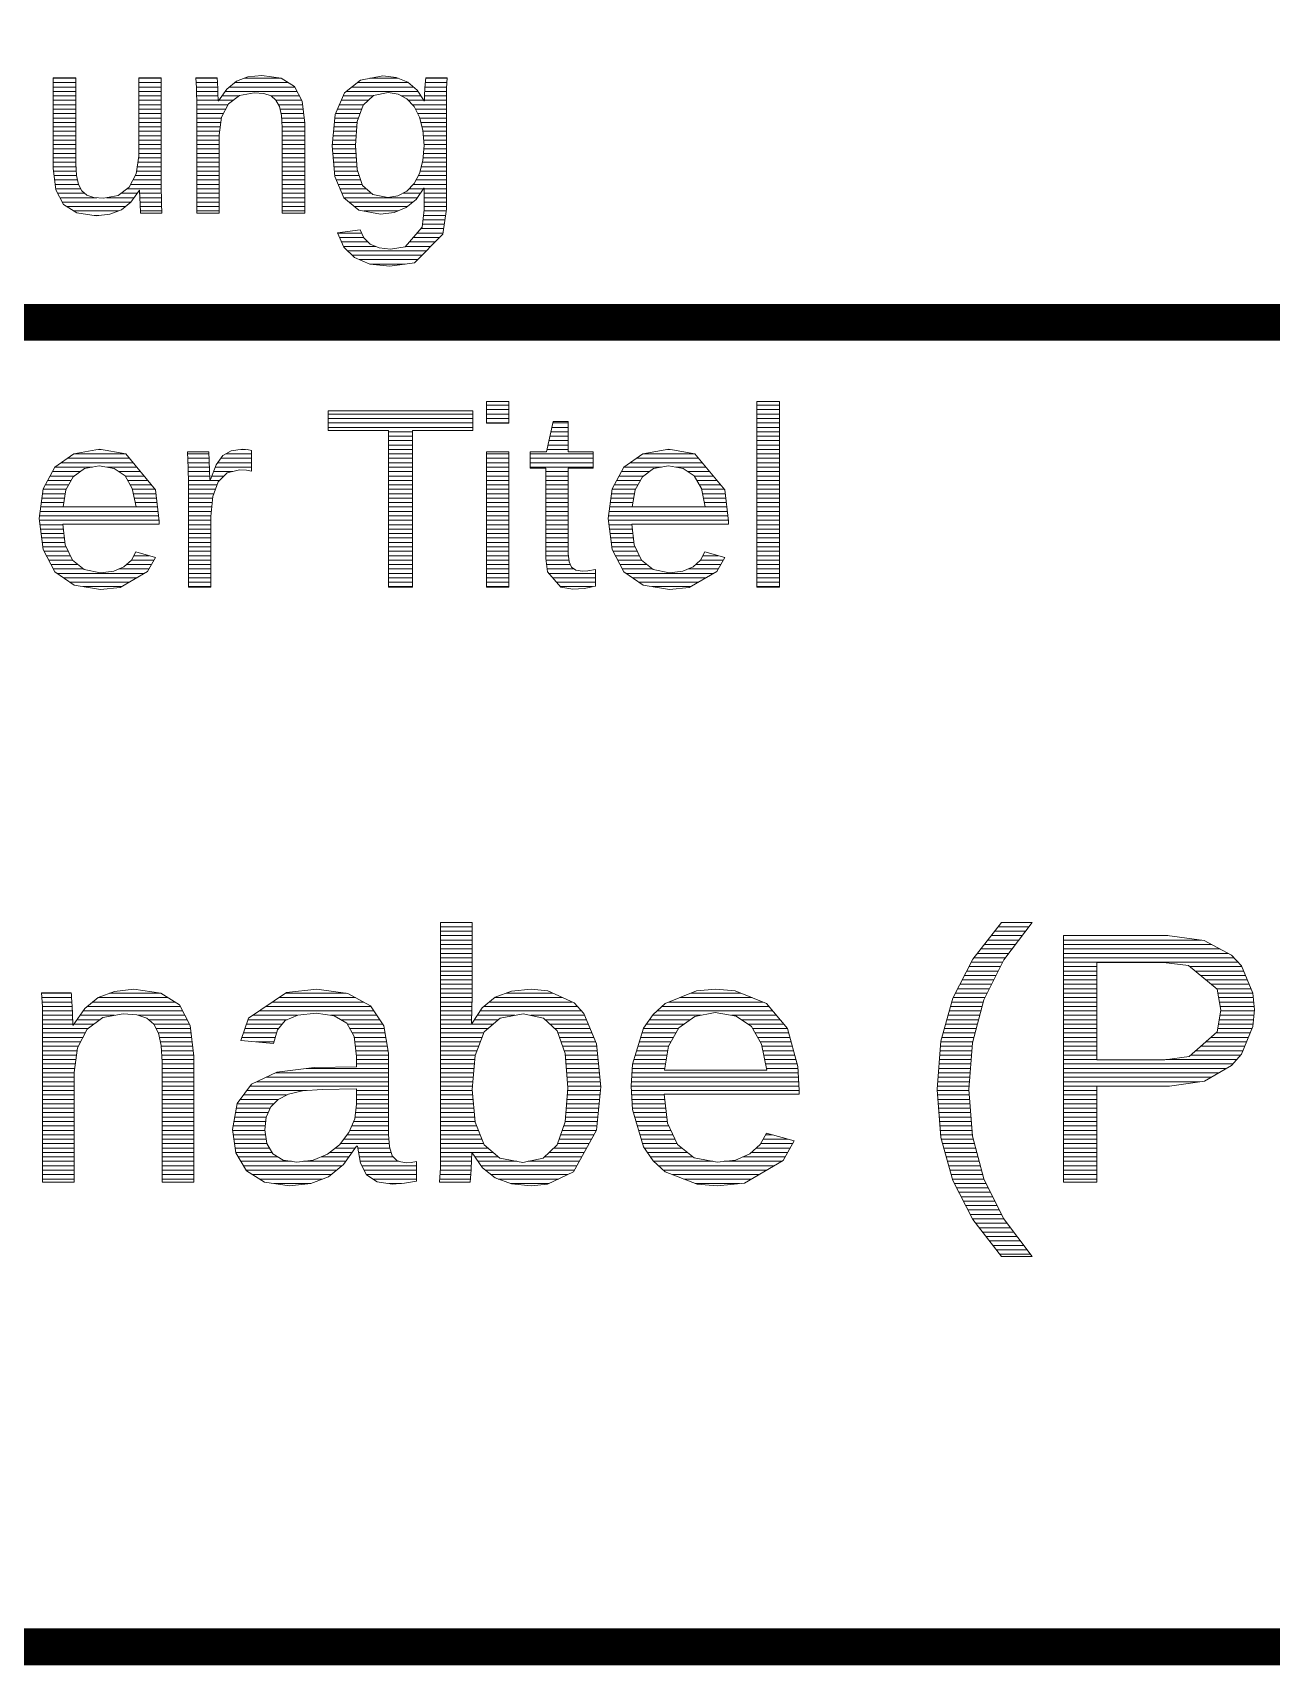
# Model space of a CAD drawing. Header units: millimetres. Extents: x 20 to 410, y 10 to 287.
# Drawn here: x 324.22 to 341.02, y 9.75 to 31.89 of the extents above; entities that cross this region are included whole.
import ezdxf

# ---------------------------------------------------------------- set-up
doc = ezdxf.new("R2010")
doc.units = ezdxf.units.MM
doc.layers.add('KANTEN', color=7, linetype='Continuous', lineweight=50)
doc.layers.add('TEXT', color=7, linetype='Continuous', lineweight=13)

msp = doc.modelspace()

# ---------------------------------------------------------------- linework, layer by layer
at = {"layer": 'KANTEN', "lineweight": 50, "const_width": 0.5}
msp.add_lwpolyline([(20, 10), (410, 10), (410, 287), (20, 287)], close=True, dxfattribs=at)
msp.add_lwpolyline([(299, 27.96), (410, 27.96)], dxfattribs=at)
at = {"layer": 'TEXT', "lineweight": 13}
for p, q in [((324.497, 31.27), (324.804, 31.27)), ((325.657, 31.27), (325.962, 31.27)), ((326.433, 31.27), (326.722, 31.27)), ((327.088, 31.27), (327.59, 31.27)), ((328.792, 31.27), (329.176, 31.27)), ((329.55, 31.27), (329.841, 31.27)), ((324.497, 31.21), (324.804, 31.21)), ((324.497, 31.15), (324.804, 31.15)), ((324.497, 31.09), (324.804, 31.09)), ((324.497, 31.03), (324.804, 31.03)), ((325.657, 31.21), (325.962, 31.21)), ((325.657, 31.15), (325.962, 31.15)), ((325.657, 31.09), (325.962, 31.09)), ((325.657, 31.03), (325.962, 31.03)), ((326.437, 31.21), (326.726, 31.21)), ((326.44, 31.15), (326.729, 31.15)), ((326.441, 31.09), (326.731, 31.09)), ((326.442, 31.03), (326.733, 31.03)), ((326.788, 31.03), (327.019, 31.03)), ((326.83, 31.09), (327.805, 31.09)), ((326.886, 31.15), (327.773, 31.15)), ((326.959, 31.21), (327.686, 31.21)), ((327.449, 31.03), (327.836, 31.03)), ((328.432, 31.03), (328.835, 31.03)), ((328.472, 31.09), (329.444, 31.09)), ((328.546, 31.15), (329.382, 31.15)), ((328.62, 31.21), (329.311, 31.21)), ((329.222, 31.03), (329.483, 31.03)), ((329.532, 31.03), (329.832, 31.03)), ((329.535, 31.09), (329.833, 31.09)), ((329.538, 31.15), (329.834, 31.15)), ((329.542, 31.21), (329.837, 31.21)), ((324.497, 30.97), (324.804, 30.97)), ((324.497, 30.91), (324.804, 30.91)), ((324.497, 30.85), (324.804, 30.85)), ((324.497, 30.79), (324.804, 30.79)), ((325.657, 30.97), (325.962, 30.97)), ((325.657, 30.91), (325.962, 30.91)), ((325.657, 30.85), (325.962, 30.85)), ((325.657, 30.79), (325.962, 30.79)), ((326.443, 30.97), (326.735, 30.97)), ((326.443, 30.91), (326.869, 30.91)), ((326.444, 30.85), (326.837, 30.85)), ((326.444, 30.79), (326.806, 30.79)), ((326.746, 30.97), (326.939, 30.97)), ((327.52, 30.97), (327.868, 30.97)), ((327.552, 30.91), (327.879, 30.91)), ((327.573, 30.85), (327.886, 30.85)), ((327.587, 30.79), (327.893, 30.79)), ((328.328, 30.79), (328.659, 30.79)), ((328.354, 30.85), (328.681, 30.85)), ((328.38, 30.91), (328.705, 30.91)), ((328.406, 30.97), (328.77, 30.97)), ((329.314, 30.97), (329.522, 30.97)), ((329.37, 30.91), (329.831, 30.91)), ((329.411, 30.85), (329.831, 30.85)), ((329.442, 30.79), (329.831, 30.79)), ((329.531, 30.97), (329.831, 30.97)), ((324.497, 30.73), (324.804, 30.73)), ((324.497, 30.67), (324.804, 30.67)), ((324.497, 30.61), (324.804, 30.61)), ((325.657, 30.73), (325.962, 30.73)), ((325.657, 30.67), (325.962, 30.67)), ((325.657, 30.61), (325.962, 30.61)), ((326.444, 30.73), (326.779, 30.73)), ((326.444, 30.67), (326.771, 30.67)), ((326.444, 30.61), (326.763, 30.61)), ((327.594, 30.73), (327.9, 30.73)), ((327.598, 30.67), (327.908, 30.67)), ((327.601, 30.61), (327.908, 30.61)), ((328.305, 30.61), (328.615, 30.61)), ((328.311, 30.67), (328.62, 30.67)), ((328.317, 30.73), (328.638, 30.73)), ((329.469, 30.73), (329.831, 30.73)), ((329.485, 30.67), (329.831, 30.67)), ((329.501, 30.61), (329.831, 30.61)), ((324.497, 30.55), (324.804, 30.55)), ((324.497, 30.49), (324.804, 30.49)), ((324.497, 30.43), (324.804, 30.43)), ((324.497, 30.37), (324.804, 30.37)), ((325.657, 30.55), (325.962, 30.55)), ((325.657, 30.49), (325.962, 30.49)), ((325.657, 30.43), (325.962, 30.43)), ((325.657, 30.37), (325.962, 30.37)), ((326.444, 30.55), (326.755, 30.55)), ((326.444, 30.49), (326.748, 30.49)), ((326.444, 30.43), (326.748, 30.43)), ((326.444, 30.37), (326.748, 30.37)), ((327.601, 30.55), (327.908, 30.55)), ((327.601, 30.49), (327.908, 30.49)), ((327.601, 30.43), (327.908, 30.43)), ((327.601, 30.37), (327.908, 30.37)), ((328.281, 30.37), (328.596, 30.37)), ((328.287, 30.43), (328.601, 30.43)), ((328.293, 30.49), (328.605, 30.49)), ((328.299, 30.55), (328.61, 30.55)), ((329.513, 30.55), (329.831, 30.55)), ((329.518, 30.49), (329.831, 30.49)), ((329.522, 30.43), (329.831, 30.43)), ((329.526, 30.37), (329.831, 30.37)), ((324.497, 30.31), (324.804, 30.31)), ((324.497, 30.25), (324.804, 30.25)), ((324.497, 30.19), (324.804, 30.19)), ((324.497, 30.13), (324.804, 30.13)), ((325.646, 30.13), (325.962, 30.13)), ((325.654, 30.19), (325.962, 30.19)), ((325.657, 30.31), (325.962, 30.31)), ((325.657, 30.25), (325.962, 30.25)), ((326.444, 30.31), (326.748, 30.31)), ((326.444, 30.25), (326.748, 30.25)), ((326.444, 30.19), (326.748, 30.19)), ((326.444, 30.13), (326.748, 30.13)), ((327.601, 30.31), (327.908, 30.31)), ((327.601, 30.25), (327.908, 30.25)), ((327.601, 30.19), (327.908, 30.19)), ((327.601, 30.13), (327.908, 30.13)), ((328.284, 30.31), (328.598, 30.31)), ((328.289, 30.25), (328.603, 30.25)), ((328.295, 30.19), (328.608, 30.19)), ((328.301, 30.13), (328.612, 30.13)), ((329.506, 30.13), (329.831, 30.13)), ((329.515, 30.19), (329.831, 30.19)), ((329.519, 30.25), (329.831, 30.25)), ((329.524, 30.31), (329.831, 30.31)), ((324.497, 30.07), (324.806, 30.07)), ((324.502, 30.01), (324.81, 30.01)), ((324.509, 29.95), (324.813, 29.95)), ((324.517, 29.89), (324.826, 29.89)), ((325.581, 29.89), (325.962, 29.89)), ((325.613, 29.95), (325.962, 29.95)), ((325.63, 30.01), (325.962, 30.01)), ((325.638, 30.07), (325.962, 30.07)), ((326.444, 30.07), (326.748, 30.07)), ((326.444, 30.01), (326.748, 30.01)), ((326.444, 29.95), (326.748, 29.95)), ((326.444, 29.89), (326.748, 29.89)), ((327.601, 30.07), (327.908, 30.07)), ((327.601, 30.01), (327.908, 30.01)), ((327.601, 29.95), (327.908, 29.95)), ((327.601, 29.89), (327.908, 29.89)), ((328.307, 30.07), (328.617, 30.07)), ((328.312, 30.01), (328.628, 30.01)), ((328.318, 29.95), (328.649, 29.95)), ((328.339, 29.89), (328.669, 29.89)), ((329.418, 29.89), (329.831, 29.89)), ((329.45, 29.95), (329.831, 29.95)), ((329.474, 30.01), (329.831, 30.01)), ((329.49, 30.07), (329.831, 30.07)), ((324.524, 29.83), (324.84, 29.83)), ((324.531, 29.77), (324.872, 29.77)), ((324.556, 29.71), (324.926, 29.71)), ((325.419, 29.71), (325.635, 29.71)), ((325.499, 29.77), (325.963, 29.77)), ((325.549, 29.83), (325.962, 29.83)), ((325.672, 29.71), (325.963, 29.71)), ((326.444, 29.83), (326.748, 29.83)), ((326.444, 29.77), (326.748, 29.77)), ((326.444, 29.71), (326.748, 29.71)), ((327.601, 29.83), (327.908, 29.83)), ((327.601, 29.77), (327.908, 29.77)), ((327.601, 29.71), (327.908, 29.71)), ((328.364, 29.83), (328.69, 29.83)), ((328.389, 29.77), (328.746, 29.77)), ((328.413, 29.71), (328.812, 29.71)), ((329.241, 29.71), (329.477, 29.71)), ((329.324, 29.77), (329.517, 29.77)), ((329.382, 29.83), (329.831, 29.83)), ((329.527, 29.77), (329.831, 29.77)), ((329.527, 29.71), (329.831, 29.71)), ((324.588, 29.65), (325.089, 29.65)), ((324.619, 29.59), (325.55, 29.59)), ((324.679, 29.53), (325.477, 29.53)), ((324.776, 29.47), (325.383, 29.47)), ((325.222, 29.65), (325.593, 29.65)), ((325.673, 29.65), (325.964, 29.65)), ((325.676, 29.59), (325.965, 29.59)), ((325.679, 29.53), (325.967, 29.53)), ((325.682, 29.47), (325.97, 29.47)), ((326.444, 29.65), (326.748, 29.65)), ((326.444, 29.59), (326.748, 29.59)), ((326.444, 29.53), (326.748, 29.53)), ((326.444, 29.47), (326.748, 29.47)), ((327.601, 29.65), (327.908, 29.65)), ((327.601, 29.59), (327.908, 29.59)), ((327.601, 29.53), (327.908, 29.53)), ((327.601, 29.47), (327.908, 29.47)), ((328.438, 29.65), (329.437, 29.65)), ((328.511, 29.59), (329.377, 29.59)), ((328.584, 29.53), (329.304, 29.53)), ((328.708, 29.47), (329.174, 29.47)), ((329.525, 29.47), (329.827, 29.47)), ((329.527, 29.65), (329.831, 29.65)), ((329.527, 29.59), (329.831, 29.59)), ((329.527, 29.53), (329.831, 29.53)), ((325.053, 29.41), (325.114, 29.41)), ((329.48, 29.23), (329.793, 29.23)), ((329.503, 29.29), (329.802, 29.29)), ((329.511, 29.35), (329.81, 29.35)), ((329.518, 29.41), (329.819, 29.41)), ((328.356, 29.17), (328.683, 29.17)), ((328.382, 29.11), (328.709, 29.11)), ((328.408, 29.05), (328.767, 29.05)), ((329.326, 29.05), (329.678, 29.05)), ((329.377, 29.11), (329.738, 29.11)), ((329.428, 29.17), (329.785, 29.17)), ((328.434, 28.99), (328.87, 28.99)), ((328.49, 28.93), (329.559, 28.93)), ((328.551, 28.87), (329.5, 28.87)), ((328.65, 28.81), (329.44, 28.81)), ((329.274, 28.99), (329.619, 28.99)), ((328.792, 28.75), (329.271, 28.75)), ((330.372, 26.836), (330.678, 26.836)), ((334.041, 26.836), (334.346, 26.836)), ((328.226, 26.716), (330.19, 26.716)), ((328.226, 26.656), (330.19, 26.656)), ((328.226, 26.596), (330.19, 26.596)), ((330.372, 26.776), (330.678, 26.776)), ((330.372, 26.716), (330.678, 26.716)), ((330.372, 26.656), (330.678, 26.656)), ((330.372, 26.596), (330.678, 26.596)), ((331.274, 26.596), (331.481, 26.596)), ((334.041, 26.776), (334.346, 26.776)), ((334.041, 26.716), (334.346, 26.716)), ((334.041, 26.656), (334.346, 26.656)), ((334.041, 26.596), (334.346, 26.596)), ((328.226, 26.536), (330.19, 26.536)), ((329.046, 26.476), (329.369, 26.476)), ((329.046, 26.416), (329.369, 26.416)), ((329.046, 26.356), (329.369, 26.356)), ((331.221, 26.356), (331.481, 26.356)), ((331.234, 26.416), (331.481, 26.416)), ((331.247, 26.476), (331.481, 26.476)), ((331.26, 26.536), (331.481, 26.536)), ((334.041, 26.536), (334.346, 26.536)), ((334.041, 26.476), (334.346, 26.476)), ((334.041, 26.416), (334.346, 26.416)), ((334.041, 26.356), (334.346, 26.356)), ((324.775, 26.176), (325.483, 26.176)), ((325.111, 26.236), (325.144, 26.236)), ((326.322, 26.176), (326.61, 26.176)), ((326.839, 26.176), (327.189, 26.176)), ((327.045, 26.236), (327.106, 26.236)), ((329.046, 26.296), (329.369, 26.296)), ((329.046, 26.236), (329.369, 26.236)), ((329.046, 26.176), (329.369, 26.176)), ((330.372, 26.176), (330.678, 26.176)), ((330.964, 26.176), (331.82, 26.176)), ((331.195, 26.236), (331.481, 26.236)), ((331.208, 26.296), (331.481, 26.296)), ((332.492, 26.176), (333.2, 26.176)), ((332.828, 26.236), (332.861, 26.236)), ((334.041, 26.296), (334.346, 26.296)), ((334.041, 26.236), (334.346, 26.236)), ((334.041, 26.176), (334.346, 26.176)), ((324.487, 25.936), (324.869, 25.936)), ((324.519, 25.996), (325.031, 25.996)), ((324.604, 26.056), (325.582, 26.056)), ((324.689, 26.116), (325.532, 26.116)), ((325.227, 25.996), (325.632, 25.996)), ((325.39, 25.936), (325.682, 25.936)), ((326.324, 26.116), (326.612, 26.116)), ((326.326, 26.056), (326.615, 26.056)), ((326.328, 25.996), (326.617, 25.996)), ((326.329, 25.936), (326.619, 25.936)), ((326.671, 25.936), (326.932, 25.936)), ((326.695, 25.996), (327.189, 25.996)), ((326.728, 26.056), (327.189, 26.056)), ((326.771, 26.116), (327.189, 26.116)), ((329.046, 26.116), (329.369, 26.116)), ((329.046, 26.056), (329.369, 26.056)), ((329.046, 25.996), (329.369, 25.996)), ((329.046, 25.936), (329.369, 25.936)), ((330.372, 26.116), (330.678, 26.116)), ((330.372, 26.056), (330.678, 26.056)), ((330.372, 25.996), (330.678, 25.996)), ((330.372, 25.936), (330.678, 25.936)), ((330.964, 26.116), (331.82, 26.116)), ((330.964, 26.056), (331.82, 26.056)), ((330.964, 25.996), (331.82, 25.996)), ((331.176, 25.936), (331.481, 25.936)), ((332.204, 25.936), (332.586, 25.936)), ((332.236, 25.996), (332.748, 25.996)), ((332.321, 26.056), (333.299, 26.056)), ((332.406, 26.116), (333.249, 26.116)), ((332.944, 25.996), (333.349, 25.996)), ((333.107, 25.936), (333.399, 25.936)), ((334.041, 26.116), (334.346, 26.116)), ((334.041, 26.056), (334.346, 26.056)), ((334.041, 25.996), (334.346, 25.996)), ((334.041, 25.936), (334.346, 25.936)), ((324.359, 25.696), (324.675, 25.696)), ((324.39, 25.756), (324.709, 25.756)), ((324.422, 25.816), (324.743, 25.816)), ((324.455, 25.876), (324.786, 25.876)), ((325.476, 25.876), (325.732, 25.876)), ((325.51, 25.816), (325.781, 25.816)), ((325.544, 25.756), (325.831, 25.756)), ((325.574, 25.696), (325.881, 25.696)), ((326.33, 25.876), (326.621, 25.876)), ((326.331, 25.816), (326.757, 25.816)), ((326.331, 25.756), (326.721, 25.756)), ((326.331, 25.696), (326.698, 25.696)), ((326.647, 25.876), (326.817, 25.876)), ((329.046, 25.876), (329.369, 25.876)), ((329.046, 25.816), (329.369, 25.816)), ((329.046, 25.756), (329.369, 25.756)), ((329.046, 25.696), (329.369, 25.696)), ((330.372, 25.876), (330.678, 25.876)), ((330.372, 25.816), (330.678, 25.816)), ((330.372, 25.756), (330.678, 25.756)), ((330.372, 25.696), (330.678, 25.696)), ((331.176, 25.876), (331.481, 25.876)), ((331.176, 25.816), (331.481, 25.816)), ((331.176, 25.756), (331.481, 25.756)), ((331.176, 25.696), (331.481, 25.696)), ((332.076, 25.696), (332.392, 25.696)), ((332.107, 25.756), (332.426, 25.756)), ((332.139, 25.816), (332.46, 25.816)), ((332.172, 25.876), (332.503, 25.876)), ((333.193, 25.876), (333.449, 25.876)), ((333.227, 25.816), (333.498, 25.816)), ((333.261, 25.756), (333.548, 25.756)), ((333.291, 25.696), (333.598, 25.696)), ((334.041, 25.876), (334.346, 25.876)), ((334.041, 25.816), (334.346, 25.816)), ((334.041, 25.756), (334.346, 25.756)), ((334.041, 25.696), (334.346, 25.696)), ((324.335, 25.516), (324.641, 25.516)), ((324.343, 25.576), (324.651, 25.576)), ((324.351, 25.636), (324.662, 25.636)), ((325.585, 25.636), (325.892, 25.636)), ((325.597, 25.576), (325.899, 25.576)), ((325.609, 25.516), (325.906, 25.516)), ((326.331, 25.636), (326.676, 25.636)), ((326.331, 25.576), (326.659, 25.576)), ((326.331, 25.516), (326.653, 25.516)), ((329.046, 25.636), (329.369, 25.636)), ((329.046, 25.576), (329.369, 25.576)), ((329.046, 25.516), (329.369, 25.516)), ((330.372, 25.636), (330.678, 25.636)), ((330.372, 25.576), (330.678, 25.576)), ((330.372, 25.516), (330.678, 25.516)), ((331.176, 25.636), (331.481, 25.636)), ((331.176, 25.576), (331.481, 25.576)), ((331.176, 25.516), (331.481, 25.516)), ((332.053, 25.516), (332.358, 25.516)), ((332.06, 25.576), (332.368, 25.576)), ((332.068, 25.636), (332.379, 25.636)), ((333.302, 25.636), (333.609, 25.636)), ((333.314, 25.576), (333.616, 25.576)), ((333.326, 25.516), (333.623, 25.516)), ((334.041, 25.636), (334.346, 25.636)), ((334.041, 25.576), (334.346, 25.576)), ((334.041, 25.516), (334.346, 25.516)), ((324.31, 25.276), (325.935, 25.276)), ((324.312, 25.336), (325.928, 25.336)), ((324.32, 25.396), (325.92, 25.396)), ((324.328, 25.456), (325.913, 25.456)), ((326.331, 25.456), (326.648, 25.456)), ((326.331, 25.396), (326.642, 25.396)), ((326.331, 25.336), (326.637, 25.336)), ((326.331, 25.276), (326.636, 25.276)), ((329.046, 25.456), (329.369, 25.456)), ((329.046, 25.396), (329.369, 25.396)), ((329.046, 25.336), (329.369, 25.336)), ((329.046, 25.276), (329.369, 25.276)), ((330.372, 25.456), (330.678, 25.456)), ((330.372, 25.396), (330.678, 25.396)), ((330.372, 25.336), (330.678, 25.336)), ((330.372, 25.276), (330.678, 25.276)), ((331.176, 25.456), (331.481, 25.456)), ((331.176, 25.396), (331.481, 25.396)), ((331.176, 25.336), (331.481, 25.336)), ((331.176, 25.276), (331.481, 25.276)), ((332.027, 25.276), (333.652, 25.276)), ((332.029, 25.336), (333.645, 25.336)), ((332.037, 25.396), (333.637, 25.396)), ((332.045, 25.456), (333.63, 25.456)), ((334.041, 25.456), (334.346, 25.456)), ((334.041, 25.396), (334.346, 25.396)), ((334.041, 25.336), (334.346, 25.336)), ((334.041, 25.276), (334.346, 25.276)), ((324.317, 25.216), (324.628, 25.216)), ((324.325, 25.156), (324.635, 25.156)), ((324.333, 25.096), (324.642, 25.096)), ((324.34, 25.036), (324.649, 25.036)), ((326.331, 25.216), (326.636, 25.216)), ((326.331, 25.156), (326.636, 25.156)), ((326.331, 25.096), (326.636, 25.096)), ((326.331, 25.036), (326.636, 25.036)), ((329.046, 25.216), (329.369, 25.216)), ((329.046, 25.156), (329.369, 25.156)), ((329.046, 25.096), (329.369, 25.096)), ((329.046, 25.036), (329.369, 25.036)), ((330.372, 25.216), (330.678, 25.216)), ((330.372, 25.156), (330.678, 25.156)), ((330.372, 25.096), (330.678, 25.096)), ((330.372, 25.036), (330.678, 25.036)), ((331.176, 25.216), (331.481, 25.216)), ((331.176, 25.156), (331.481, 25.156)), ((331.176, 25.096), (331.481, 25.096)), ((331.176, 25.036), (331.481, 25.036)), ((332.034, 25.216), (332.345, 25.216)), ((332.042, 25.156), (332.352, 25.156)), ((332.05, 25.096), (332.359, 25.096)), ((332.057, 25.036), (332.366, 25.036)), ((334.041, 25.216), (334.346, 25.216)), ((334.041, 25.156), (334.346, 25.156)), ((334.041, 25.096), (334.346, 25.096)), ((334.041, 25.036), (334.346, 25.036)), ((324.348, 24.976), (324.656, 24.976)), ((324.355, 24.916), (324.673, 24.916)), ((324.373, 24.856), (324.701, 24.856)), ((324.405, 24.796), (324.73, 24.796)), ((325.591, 24.796), (325.798, 24.796)), ((326.331, 24.976), (326.636, 24.976)), ((326.331, 24.916), (326.636, 24.916)), ((326.331, 24.856), (326.636, 24.856)), ((326.331, 24.796), (326.636, 24.796)), ((329.046, 24.976), (329.369, 24.976)), ((329.046, 24.916), (329.369, 24.916)), ((329.046, 24.856), (329.369, 24.856)), ((329.046, 24.796), (329.369, 24.796)), ((330.372, 24.976), (330.678, 24.976)), ((330.372, 24.916), (330.678, 24.916)), ((330.372, 24.856), (330.678, 24.856)), ((330.372, 24.796), (330.678, 24.796)), ((331.176, 24.976), (331.481, 24.976)), ((331.176, 24.916), (331.481, 24.916)), ((331.176, 24.856), (331.481, 24.856)), ((331.176, 24.796), (331.484, 24.796)), ((332.065, 24.976), (332.373, 24.976)), ((332.072, 24.916), (332.39, 24.916)), ((332.09, 24.856), (332.418, 24.856)), ((332.122, 24.796), (332.447, 24.796)), ((333.308, 24.796), (333.515, 24.796)), ((334.041, 24.976), (334.346, 24.976)), ((334.041, 24.916), (334.346, 24.916)), ((334.041, 24.856), (334.346, 24.856)), ((334.041, 24.796), (334.346, 24.796)), ((324.436, 24.736), (324.758, 24.736)), ((324.468, 24.676), (324.833, 24.676)), ((324.5, 24.616), (324.908, 24.616)), ((325.39, 24.616), (325.798, 24.616)), ((325.492, 24.676), (325.833, 24.676)), ((325.558, 24.736), (325.867, 24.736)), ((326.331, 24.736), (326.636, 24.736)), ((326.331, 24.676), (326.636, 24.676)), ((326.331, 24.616), (326.636, 24.616)), ((329.046, 24.736), (329.369, 24.736)), ((329.046, 24.676), (329.369, 24.676)), ((329.046, 24.616), (329.369, 24.616)), ((330.372, 24.736), (330.678, 24.736)), ((330.372, 24.676), (330.678, 24.676)), ((330.372, 24.616), (330.678, 24.616)), ((331.179, 24.736), (331.49, 24.736)), ((331.187, 24.676), (331.508, 24.676)), ((331.194, 24.616), (331.558, 24.616)), ((332.153, 24.736), (332.475, 24.736)), ((332.185, 24.676), (332.55, 24.676)), ((332.217, 24.616), (332.625, 24.616)), ((333.107, 24.616), (333.516, 24.616)), ((333.209, 24.676), (333.55, 24.676)), ((333.275, 24.736), (333.584, 24.736)), ((334.041, 24.736), (334.346, 24.736)), ((334.041, 24.676), (334.346, 24.676)), ((334.041, 24.616), (334.346, 24.616)), ((324.552, 24.556), (325.736, 24.556)), ((324.638, 24.496), (325.633, 24.496)), ((324.724, 24.436), (325.53, 24.436)), ((324.904, 24.376), (325.426, 24.376)), ((326.331, 24.556), (326.636, 24.556)), ((326.331, 24.496), (326.636, 24.496)), ((326.331, 24.436), (326.636, 24.436)), ((326.331, 24.376), (326.636, 24.376)), ((329.046, 24.556), (329.369, 24.556)), ((329.046, 24.496), (329.369, 24.496)), ((329.046, 24.436), (329.369, 24.436)), ((329.046, 24.376), (329.369, 24.376)), ((330.372, 24.556), (330.678, 24.556)), ((330.372, 24.496), (330.678, 24.496)), ((330.372, 24.436), (330.678, 24.436)), ((330.372, 24.376), (330.678, 24.376)), ((331.218, 24.556), (331.851, 24.556)), ((331.271, 24.496), (331.851, 24.496)), ((331.324, 24.436), (331.851, 24.436)), ((331.376, 24.376), (331.811, 24.376)), ((332.269, 24.556), (333.453, 24.556)), ((332.355, 24.496), (333.35, 24.496)), ((332.441, 24.436), (333.247, 24.436)), ((332.621, 24.376), (333.143, 24.376)), ((334.041, 24.556), (334.346, 24.556)), ((334.041, 24.496), (334.346, 24.496)), ((334.041, 24.436), (334.346, 24.436)), ((334.041, 24.376), (334.346, 24.376)), ((329.751, 19.764), (330.179, 19.764)), ((329.751, 19.704), (330.179, 19.704)), ((337.265, 19.704), (337.681, 19.704)), ((337.312, 19.764), (337.726, 19.764)), ((329.751, 19.644), (330.179, 19.644)), ((329.751, 19.584), (330.179, 19.584)), ((329.751, 19.524), (330.179, 19.524)), ((337.125, 19.524), (337.545, 19.524)), ((337.172, 19.584), (337.59, 19.584)), ((337.218, 19.644), (337.636, 19.644)), ((338.198, 19.644), (339.611, 19.644)), ((338.198, 19.584), (340.065, 19.584)), ((338.198, 19.524), (340.208, 19.524)), ((329.751, 19.464), (330.179, 19.464)), ((329.751, 19.404), (330.179, 19.404)), ((329.751, 19.344), (330.179, 19.344)), ((329.751, 19.284), (330.179, 19.284)), ((336.949, 19.284), (337.371, 19.284)), ((336.985, 19.344), (337.409, 19.344)), ((337.031, 19.404), (337.454, 19.404)), ((337.078, 19.464), (337.499, 19.464)), ((338.198, 19.464), (340.321, 19.464)), ((338.198, 19.404), (340.434, 19.404)), ((338.198, 19.344), (340.511, 19.344)), ((338.198, 19.284), (340.567, 19.284)), ((329.751, 19.224), (330.179, 19.224)), ((329.751, 19.164), (330.179, 19.164)), ((329.751, 19.104), (330.179, 19.104)), ((329.751, 19.044), (330.179, 19.044)), ((336.825, 19.044), (337.253, 19.044)), ((336.856, 19.104), (337.282, 19.104)), ((336.887, 19.164), (337.312, 19.164)), ((336.918, 19.224), (337.342, 19.224)), ((338.198, 19.224), (338.651, 19.224)), ((338.198, 19.164), (338.651, 19.164)), ((338.198, 19.104), (338.651, 19.104)), ((338.198, 19.044), (338.651, 19.044)), ((339.912, 19.224), (340.616, 19.224)), ((339.984, 19.164), (340.641, 19.164)), ((340.056, 19.104), (340.666, 19.104)), ((340.128, 19.044), (340.691, 19.044)), ((324.34, 18.864), (324.744, 18.864)), ((325.263, 18.864), (325.954, 18.864)), ((327.648, 18.864), (328.47, 18.864)), ((329.751, 18.984), (330.179, 18.984)), ((329.751, 18.924), (330.179, 18.924)), ((329.751, 18.864), (330.179, 18.864)), ((330.643, 18.864), (331.275, 18.864)), ((333.143, 18.864), (333.824, 18.864)), ((336.733, 18.864), (337.164, 18.864)), ((336.763, 18.924), (337.194, 18.924)), ((336.794, 18.984), (337.223, 18.984)), ((338.198, 18.984), (338.651, 18.984)), ((338.198, 18.924), (338.651, 18.924)), ((338.198, 18.864), (338.651, 18.864)), ((340.2, 18.984), (340.716, 18.984)), ((340.272, 18.924), (340.741, 18.924)), ((340.29, 18.864), (340.766, 18.864)), ((324.344, 18.804), (324.748, 18.804)), ((324.347, 18.744), (324.751, 18.744)), ((324.351, 18.684), (324.754, 18.684)), ((324.351, 18.624), (324.756, 18.624)), ((324.906, 18.624), (326.252, 18.624)), ((324.962, 18.684), (326.221, 18.684)), ((325.035, 18.744), (326.148, 18.744)), ((325.108, 18.804), (326.052, 18.804)), ((327.292, 18.624), (328.846, 18.624)), ((327.381, 18.684), (328.806, 18.684)), ((327.47, 18.744), (328.708, 18.744)), ((327.559, 18.804), (328.598, 18.804)), ((329.751, 18.804), (330.178, 18.804)), ((329.751, 18.744), (330.177, 18.744)), ((329.751, 18.684), (330.177, 18.684)), ((329.751, 18.624), (330.175, 18.624)), ((330.288, 18.624), (331.661, 18.624)), ((330.337, 18.684), (331.607, 18.684)), ((330.412, 18.744), (331.537, 18.744)), ((330.487, 18.804), (331.406, 18.804)), ((332.684, 18.624), (334.255, 18.624)), ((332.75, 18.684), (334.205, 18.684)), ((332.843, 18.744), (334.123, 18.744)), ((332.993, 18.804), (333.974, 18.804)), ((336.65, 18.624), (337.079, 18.624)), ((336.666, 18.684), (337.095, 18.684)), ((336.683, 18.744), (337.111, 18.744)), ((336.702, 18.804), (337.134, 18.804)), ((338.198, 18.804), (338.651, 18.804)), ((338.198, 18.744), (338.651, 18.744)), ((338.198, 18.684), (338.651, 18.684)), ((338.198, 18.624), (338.651, 18.624)), ((340.3, 18.804), (340.771, 18.804)), ((340.31, 18.744), (340.776, 18.744)), ((340.321, 18.684), (340.781, 18.684)), ((340.328, 18.624), (340.784, 18.624)), ((324.352, 18.564), (324.759, 18.564)), ((324.353, 18.504), (324.76, 18.504)), ((324.353, 18.444), (324.762, 18.444)), ((324.354, 18.384), (324.971, 18.384)), ((324.78, 18.444), (325.051, 18.444)), ((324.822, 18.504), (325.131, 18.504)), ((324.864, 18.564), (325.331, 18.564)), ((325.651, 18.564), (326.284, 18.564)), ((325.79, 18.504), (326.316, 18.504)), ((325.86, 18.444), (326.347, 18.444)), ((325.892, 18.384), (326.361, 18.384)), ((327.097, 18.384), (327.553, 18.384)), ((327.118, 18.444), (327.603, 18.444)), ((327.139, 18.504), (327.669, 18.504)), ((327.202, 18.564), (327.807, 18.564)), ((328.259, 18.564), (328.887, 18.564)), ((328.398, 18.504), (328.928, 18.504)), ((328.486, 18.444), (328.968, 18.444)), ((328.519, 18.384), (328.989, 18.384)), ((329.751, 18.564), (330.173, 18.564)), ((329.751, 18.504), (330.171, 18.504)), ((329.751, 18.444), (330.465, 18.444)), ((329.751, 18.384), (330.395, 18.384)), ((330.21, 18.504), (330.534, 18.504)), ((330.249, 18.564), (330.758, 18.564)), ((330.973, 18.564), (331.704, 18.564)), ((331.17, 18.504), (331.729, 18.504)), ((331.235, 18.444), (331.754, 18.444)), ((331.299, 18.384), (331.779, 18.384)), ((332.5, 18.384), (332.978, 18.384)), ((332.539, 18.444), (333.054, 18.444)), ((332.581, 18.504), (333.136, 18.504)), ((332.622, 18.564), (333.281, 18.564)), ((333.696, 18.564), (334.305, 18.564)), ((333.832, 18.504), (334.355, 18.504)), ((333.922, 18.444), (334.405, 18.444)), ((333.984, 18.384), (334.454, 18.384)), ((336.583, 18.384), (337.015, 18.384)), ((336.6, 18.444), (337.031, 18.444)), ((336.616, 18.504), (337.047, 18.504)), ((336.633, 18.564), (337.063, 18.564)), ((338.198, 18.564), (338.651, 18.564)), ((338.198, 18.504), (338.651, 18.504)), ((338.198, 18.444), (338.651, 18.444)), ((338.198, 18.384), (338.651, 18.384)), ((340.289, 18.384), (340.754, 18.384)), ((340.299, 18.444), (340.768, 18.444)), ((340.308, 18.504), (340.773, 18.504)), ((340.318, 18.564), (340.779, 18.564)), ((324.354, 18.324), (324.932, 18.324)), ((324.354, 18.264), (324.9, 18.264)), ((324.354, 18.204), (324.869, 18.204)), ((325.924, 18.324), (326.368, 18.324)), ((325.938, 18.264), (326.375, 18.264)), ((325.952, 18.204), (326.382, 18.204)), ((327.055, 18.264), (327.51, 18.264)), ((327.076, 18.324), (327.527, 18.324)), ((327.249, 18.204), (327.493, 18.204)), ((328.552, 18.324), (328.999, 18.324)), ((328.581, 18.264), (329.009, 18.264)), ((328.588, 18.204), (329.019, 18.204)), ((329.751, 18.324), (330.338, 18.324)), ((329.751, 18.264), (330.314, 18.264)), ((329.751, 18.204), (330.291, 18.204)), ((331.342, 18.324), (331.804, 18.324)), ((331.363, 18.264), (331.829, 18.264)), ((331.383, 18.204), (331.854, 18.204)), ((332.445, 18.204), (332.876, 18.204)), ((332.463, 18.264), (332.91, 18.264)), ((332.481, 18.324), (332.944, 18.324)), ((334.018, 18.324), (334.471, 18.324)), ((334.052, 18.264), (334.488, 18.264)), ((334.086, 18.204), (334.505, 18.204)), ((336.535, 18.204), (336.967, 18.204)), ((336.55, 18.264), (336.983, 18.264)), ((336.566, 18.324), (336.999, 18.324)), ((338.198, 18.324), (338.651, 18.324)), ((338.198, 18.264), (338.651, 18.264)), ((338.198, 18.204), (338.651, 18.204)), ((340.128, 18.204), (340.68, 18.204)), ((340.196, 18.264), (340.704, 18.264)), ((340.264, 18.324), (340.729, 18.324)), ((324.354, 18.144), (324.837, 18.144)), ((324.354, 18.084), (324.821, 18.084)), ((324.354, 18.024), (324.813, 18.024)), ((324.354, 17.964), (324.805, 17.964)), ((325.963, 18.144), (326.39, 18.144)), ((325.967, 18.084), (326.397, 18.084)), ((325.97, 18.024), (326.404, 18.024)), ((325.973, 17.964), (326.405, 17.964)), ((328.595, 18.144), (329.029, 18.144)), ((328.603, 18.084), (329.039, 18.084)), ((328.61, 18.024), (329.044, 18.024)), ((328.612, 17.964), (329.044, 17.964)), ((329.751, 18.144), (330.268, 18.144)), ((329.751, 18.084), (330.245, 18.084)), ((329.751, 18.024), (330.221, 18.024)), ((329.751, 17.964), (330.215, 17.964)), ((331.404, 18.144), (331.869, 18.144)), ((331.425, 18.084), (331.875, 18.084)), ((331.44, 18.024), (331.881, 18.024)), ((331.445, 17.964), (331.887, 17.964)), ((332.371, 17.964), (332.812, 17.964)), ((332.39, 18.024), (332.822, 18.024)), ((332.408, 18.084), (332.832, 18.084)), ((332.426, 18.144), (332.843, 18.144)), ((334.109, 18.144), (334.521, 18.144)), ((334.121, 18.084), (334.538, 18.084)), ((334.133, 18.024), (334.554, 18.024)), ((334.145, 17.964), (334.571, 17.964)), ((336.515, 17.964), (336.945, 17.964)), ((336.52, 18.024), (336.95, 18.024)), ((336.525, 18.084), (336.955, 18.084)), ((336.53, 18.144), (336.96, 18.144)), ((338.198, 18.144), (338.651, 18.144)), ((338.198, 18.084), (338.651, 18.084)), ((338.198, 18.024), (338.651, 18.024)), ((338.198, 17.964), (338.651, 17.964)), ((339.583, 17.964), (340.547, 17.964)), ((339.924, 18.024), (340.6, 18.024)), ((339.992, 18.084), (340.63, 18.084)), ((340.06, 18.144), (340.655, 18.144)), ((324.354, 17.904), (324.797, 17.904)), ((324.354, 17.844), (324.789, 17.844)), ((324.354, 17.784), (324.781, 17.784)), ((324.354, 17.724), (324.781, 17.724)), ((325.975, 17.904), (326.405, 17.904)), ((325.975, 17.844), (326.405, 17.844)), ((325.975, 17.784), (326.405, 17.784)), ((325.975, 17.724), (326.405, 17.724)), ((327.387, 17.724), (329.044, 17.724)), ((327.512, 17.784), (329.044, 17.784)), ((327.929, 17.844), (329.044, 17.844)), ((328.612, 17.904), (329.044, 17.904)), ((329.751, 17.904), (330.209, 17.904)), ((329.751, 17.844), (330.204, 17.844)), ((329.751, 17.784), (330.199, 17.784)), ((329.751, 17.724), (330.194, 17.724)), ((331.45, 17.904), (331.893, 17.904)), ((331.454, 17.844), (331.899, 17.844)), ((331.459, 17.784), (331.905, 17.784)), ((331.463, 17.724), (331.911, 17.724)), ((332.341, 17.724), (334.605, 17.724)), ((332.345, 17.784), (334.601, 17.784)), ((332.348, 17.844), (332.791, 17.844)), ((332.353, 17.904), (332.801, 17.904)), ((334.157, 17.904), (334.588, 17.904)), ((334.169, 17.844), (334.598, 17.844)), ((336.495, 17.724), (336.926, 17.724)), ((336.5, 17.784), (336.93, 17.784)), ((336.505, 17.844), (336.935, 17.844)), ((336.51, 17.904), (336.94, 17.904)), ((338.198, 17.904), (340.493, 17.904)), ((338.198, 17.844), (340.407, 17.844)), ((338.198, 17.784), (340.302, 17.784)), ((338.198, 17.724), (340.198, 17.724)), ((324.354, 17.664), (324.781, 17.664)), ((324.354, 17.604), (324.781, 17.604)), ((324.354, 17.544), (324.781, 17.544)), ((325.975, 17.664), (326.405, 17.664)), ((325.975, 17.604), (326.405, 17.604)), ((325.975, 17.544), (326.405, 17.544)), ((327.124, 17.544), (327.931, 17.544)), ((327.17, 17.604), (329.044, 17.604)), ((327.261, 17.664), (329.044, 17.664)), ((328.612, 17.544), (329.044, 17.544)), ((329.751, 17.664), (330.188, 17.664)), ((329.751, 17.604), (330.183, 17.604)), ((329.751, 17.544), (330.18, 17.544)), ((331.468, 17.664), (331.917, 17.664)), ((331.471, 17.544), (331.918, 17.544)), ((331.473, 17.604), (331.922, 17.604)), ((332.334, 17.604), (334.611, 17.604)), ((332.337, 17.664), (334.608, 17.664)), ((332.337, 17.544), (334.614, 17.544)), ((336.483, 17.544), (336.913, 17.544)), ((336.485, 17.604), (336.916, 17.604)), ((336.49, 17.664), (336.921, 17.664)), ((338.198, 17.664), (340.044, 17.664)), ((338.198, 17.604), (339.636, 17.604)), ((338.198, 17.544), (338.651, 17.544)), ((324.354, 17.484), (324.781, 17.484)), ((324.354, 17.424), (324.781, 17.424)), ((324.354, 17.364), (324.781, 17.364)), ((324.354, 17.304), (324.781, 17.304)), ((325.975, 17.484), (326.405, 17.484)), ((325.975, 17.424), (326.405, 17.424)), ((325.975, 17.364), (326.405, 17.364)), ((325.975, 17.304), (326.405, 17.304)), ((326.98, 17.304), (327.441, 17.304)), ((326.991, 17.364), (327.491, 17.364)), ((327.033, 17.424), (327.55, 17.424)), ((327.079, 17.484), (327.663, 17.484)), ((328.605, 17.304), (329.044, 17.304)), ((328.612, 17.484), (329.044, 17.484)), ((328.612, 17.424), (329.044, 17.424)), ((328.612, 17.364), (329.044, 17.364)), ((329.751, 17.484), (330.185, 17.484)), ((329.751, 17.424), (330.191, 17.424)), ((329.751, 17.364), (330.196, 17.364)), ((329.751, 17.304), (330.202, 17.304)), ((331.453, 17.304), (331.894, 17.304)), ((331.457, 17.364), (331.9, 17.364)), ((331.462, 17.424), (331.906, 17.424)), ((331.467, 17.484), (331.912, 17.484)), ((332.34, 17.484), (332.784, 17.484)), ((332.344, 17.424), (332.791, 17.424)), ((332.347, 17.364), (332.798, 17.364)), ((332.351, 17.304), (332.805, 17.304)), ((336.488, 17.484), (336.918, 17.484)), ((336.493, 17.424), (336.923, 17.424)), ((336.498, 17.364), (336.928, 17.364)), ((336.503, 17.304), (336.933, 17.304)), ((338.198, 17.484), (338.651, 17.484)), ((338.198, 17.424), (338.651, 17.424)), ((338.198, 17.364), (338.651, 17.364)), ((338.198, 17.304), (338.651, 17.304)), ((324.354, 17.244), (324.781, 17.244)), ((324.354, 17.184), (324.781, 17.184)), ((324.354, 17.124), (324.781, 17.124)), ((324.354, 17.064), (324.781, 17.064)), ((325.975, 17.244), (326.405, 17.244)), ((325.975, 17.184), (326.405, 17.184)), ((325.975, 17.124), (326.405, 17.124)), ((325.975, 17.064), (326.405, 17.064)), ((326.936, 17.064), (327.372, 17.064)), ((326.947, 17.124), (327.38, 17.124)), ((326.958, 17.184), (327.387, 17.184)), ((326.969, 17.244), (327.414, 17.244)), ((328.545, 17.064), (329.044, 17.064)), ((328.57, 17.124), (329.044, 17.124)), ((328.589, 17.184), (329.044, 17.184)), ((328.597, 17.244), (329.044, 17.244)), ((329.751, 17.244), (330.207, 17.244)), ((329.751, 17.184), (330.213, 17.184)), ((329.751, 17.124), (330.218, 17.124)), ((329.751, 17.064), (330.24, 17.064)), ((331.419, 17.064), (331.87, 17.064)), ((331.439, 17.124), (331.876, 17.124)), ((331.443, 17.184), (331.882, 17.184)), ((331.448, 17.244), (331.888, 17.244)), ((332.365, 17.244), (332.812, 17.244)), ((332.382, 17.184), (332.818, 17.184)), ((332.4, 17.124), (332.825, 17.124)), ((332.418, 17.064), (332.846, 17.064)), ((336.508, 17.244), (336.938, 17.244)), ((336.513, 17.184), (336.942, 17.184)), ((336.517, 17.124), (336.947, 17.124)), ((336.522, 17.064), (336.952, 17.064)), ((338.198, 17.244), (338.651, 17.244)), ((338.198, 17.184), (338.651, 17.184)), ((338.198, 17.124), (338.651, 17.124)), ((338.198, 17.064), (338.651, 17.064)), ((324.354, 17.004), (324.781, 17.004)), ((324.354, 16.944), (324.781, 16.944)), ((324.354, 16.884), (324.781, 16.884)), ((325.975, 17.004), (326.405, 17.004)), ((325.975, 16.944), (326.405, 16.944)), ((325.975, 16.884), (326.405, 16.884)), ((326.929, 17.004), (327.367, 17.004)), ((326.938, 16.944), (327.376, 16.944)), ((326.947, 16.884), (327.385, 16.884)), ((328.44, 16.884), (329.048, 16.884)), ((328.485, 16.944), (329.044, 16.944)), ((328.52, 17.004), (329.044, 17.004)), ((329.751, 17.004), (330.263, 17.004)), ((329.751, 16.944), (330.287, 16.944)), ((329.751, 16.884), (330.31, 16.884)), ((331.357, 16.884), (331.796, 16.884)), ((331.378, 16.944), (331.829, 16.944)), ((331.399, 17.004), (331.862, 17.004)), ((332.436, 17.004), (332.875, 17.004)), ((332.453, 16.944), (332.903, 16.944)), ((332.471, 16.884), (332.931, 16.884)), ((334.125, 16.884), (334.464, 16.884)), ((334.158, 16.944), (334.253, 16.944)), ((336.527, 17.004), (336.957, 17.004)), ((336.532, 16.944), (336.962, 16.944)), ((336.541, 16.884), (336.975, 16.884)), ((338.198, 17.004), (338.651, 17.004)), ((338.198, 16.944), (338.651, 16.944)), ((338.198, 16.884), (338.651, 16.884)), ((324.354, 16.824), (324.781, 16.824)), ((324.354, 16.764), (324.781, 16.764)), ((324.354, 16.704), (324.781, 16.704)), ((324.354, 16.644), (324.781, 16.644)), ((325.975, 16.824), (326.405, 16.824)), ((325.975, 16.764), (326.405, 16.764)), ((325.975, 16.704), (326.405, 16.704)), ((325.975, 16.644), (326.405, 16.644)), ((326.956, 16.824), (327.394, 16.824)), ((326.966, 16.764), (327.431, 16.764)), ((326.975, 16.704), (327.468, 16.704)), ((327.009, 16.644), (327.547, 16.644)), ((328.13, 16.644), (328.508, 16.644)), ((328.249, 16.704), (328.55, 16.704)), ((328.326, 16.764), (328.593, 16.764)), ((328.395, 16.824), (329.053, 16.824)), ((328.631, 16.764), (329.061, 16.764)), ((328.64, 16.704), (329.08, 16.704)), ((328.65, 16.644), (329.11, 16.644)), ((329.749, 16.644), (330.173, 16.644)), ((329.75, 16.764), (330.393, 16.764)), ((329.75, 16.704), (330.463, 16.704)), ((329.751, 16.824), (330.334, 16.824)), ((330.216, 16.644), (330.534, 16.644)), ((331.159, 16.644), (331.665, 16.644)), ((331.222, 16.704), (331.698, 16.704)), ((331.286, 16.764), (331.731, 16.764)), ((331.337, 16.824), (331.763, 16.824)), ((332.489, 16.824), (332.959, 16.824)), ((332.514, 16.764), (333.026, 16.764)), ((332.555, 16.704), (333.101, 16.704)), ((332.596, 16.644), (333.176, 16.644)), ((333.849, 16.644), (334.422, 16.644)), ((333.965, 16.704), (334.456, 16.704)), ((334.032, 16.764), (334.49, 16.764)), ((334.091, 16.824), (334.524, 16.824)), ((336.558, 16.824), (336.991, 16.824)), ((336.574, 16.764), (337.007, 16.764)), ((336.591, 16.704), (337.022, 16.704)), ((336.608, 16.644), (337.038, 16.644)), ((338.198, 16.824), (338.651, 16.824)), ((338.198, 16.764), (338.651, 16.764)), ((338.198, 16.704), (338.651, 16.704)), ((338.198, 16.644), (338.651, 16.644)), ((324.354, 16.584), (324.781, 16.584)), ((324.354, 16.524), (324.781, 16.524)), ((324.354, 16.464), (324.781, 16.464)), ((324.354, 16.404), (324.781, 16.404)), ((325.975, 16.584), (326.405, 16.584)), ((325.975, 16.524), (326.405, 16.524)), ((325.975, 16.464), (326.405, 16.464)), ((325.975, 16.404), (326.405, 16.404)), ((327.045, 16.584), (327.73, 16.584)), ((327.081, 16.524), (328.415, 16.524)), ((327.117, 16.464), (328.341, 16.464)), ((327.205, 16.404), (328.267, 16.404)), ((327.891, 16.584), (328.466, 16.584)), ((328.66, 16.584), (329.186, 16.584)), ((328.684, 16.524), (329.424, 16.524)), ((328.715, 16.464), (329.424, 16.464)), ((328.747, 16.404), (329.424, 16.404)), ((329.743, 16.404), (330.159, 16.404)), ((329.746, 16.464), (330.163, 16.464)), ((329.748, 16.584), (330.17, 16.584)), ((329.748, 16.524), (330.167, 16.524)), ((330.258, 16.584), (330.784, 16.584)), ((330.299, 16.524), (331.599, 16.524)), ((330.359, 16.464), (331.566, 16.464)), ((330.435, 16.404), (331.475, 16.404)), ((330.937, 16.584), (331.632, 16.584)), ((332.64, 16.584), (333.442, 16.584)), ((332.707, 16.524), (334.272, 16.524)), ((332.774, 16.464), (334.169, 16.464)), ((332.898, 16.404), (334.065, 16.404)), ((333.596, 16.584), (334.375, 16.584)), ((336.624, 16.584), (337.054, 16.584)), ((336.641, 16.524), (337.07, 16.524)), ((336.657, 16.464), (337.086, 16.464)), ((336.674, 16.404), (337.102, 16.404)), ((338.198, 16.584), (338.651, 16.584)), ((338.198, 16.524), (338.651, 16.524)), ((338.198, 16.464), (338.651, 16.464)), ((338.198, 16.404), (338.651, 16.404)), ((324.354, 16.344), (324.781, 16.344)), ((325.975, 16.344), (326.405, 16.344)), ((327.3, 16.344), (328.15, 16.344)), ((327.494, 16.284), (327.993, 16.284)), ((328.835, 16.344), (329.424, 16.344)), ((329.047, 16.284), (329.219, 16.284)), ((329.74, 16.344), (330.155, 16.344)), ((330.532, 16.344), (331.348, 16.344)), ((330.697, 16.284), (331.222, 16.284)), ((333.051, 16.344), (333.962, 16.344)), ((333.205, 16.284), (333.806, 16.284)), ((336.69, 16.344), (337.119, 16.344)), ((336.716, 16.284), (337.148, 16.284)), ((336.747, 16.224), (337.178, 16.224)), ((336.778, 16.164), (337.207, 16.164)), ((338.198, 16.344), (338.651, 16.344)), ((336.809, 16.104), (337.237, 16.104)), ((336.839, 16.044), (337.267, 16.044)), ((336.87, 15.984), (337.296, 15.984)), ((336.901, 15.924), (337.326, 15.924)), ((336.932, 15.864), (337.355, 15.864)), ((336.962, 15.804), (337.386, 15.804)), ((337.007, 15.744), (337.431, 15.744)), ((337.053, 15.684), (337.476, 15.684)), ((337.1, 15.624), (337.522, 15.624)), ((337.147, 15.564), (337.567, 15.564)), ((337.194, 15.504), (337.612, 15.504)), ((337.241, 15.444), (337.658, 15.444)), ((337.288, 15.384), (337.703, 15.384)), ((337.334, 15.324), (337.748, 15.324))]:
    msp.add_line(p, q, dxfattribs=at)
for points in [[(324.804, 30.112), (324.813, 29.95), (324.84, 29.83), (324.886, 29.744), (324.953, 29.686), (325.049, 29.653), (325.182, 29.642), (325.379, 29.68), (325.529, 29.793), (325.625, 29.973), (325.657, 30.211), (325.657, 31.274), (325.962, 31.274), (325.962, 29.832), (325.965, 29.573), (325.972, 29.44), (325.684, 29.44), (325.682, 29.456), (325.681, 29.486), (325.679, 29.526), (325.676, 29.571), (325.674, 29.641), (325.67, 29.754), (325.666, 29.754), (325.552, 29.591), (325.422, 29.484), (325.267, 29.425), (325.079, 29.406), (324.817, 29.443), (324.637, 29.556), (324.532, 29.755), (324.497, 30.052), (324.497, 31.274), (324.804, 31.274), (324.804, 30.112)], [(327.601, 30.603), (327.592, 30.764), (327.565, 30.884), (327.519, 30.97), (327.452, 31.029), (327.356, 31.062), (327.223, 31.072), (327.026, 31.035), (326.875, 30.922), (326.78, 30.742), (326.748, 30.503), (326.748, 29.44), (326.444, 29.44), (326.444, 30.883), (326.441, 31.141), (326.433, 31.274), (326.721, 31.274), (326.723, 31.259), (326.725, 31.229), (326.727, 31.189), (326.729, 31.143), (326.732, 31.073), (326.735, 30.961), (326.74, 30.961), (326.853, 31.123), (326.983, 31.229), (327.138, 31.289), (327.327, 31.308), (327.588, 31.271), (327.768, 31.158), (327.873, 30.959), (327.908, 30.662), (327.908, 29.44), (327.601, 29.44), (327.601, 30.603)], [(328.793, 28.749), (328.584, 28.837), (328.438, 28.98), (328.355, 29.172), (328.662, 29.216), (328.711, 29.104), (328.797, 29.021), (328.918, 28.969), (329.071, 28.952), (329.271, 28.985), (329.499, 29.252), (329.527, 29.486), (329.527, 29.781), (329.524, 29.781), (329.421, 29.626), (329.286, 29.515), (329.123, 29.449), (328.934, 29.426), (328.641, 29.482), (328.438, 29.65), (328.319, 29.938), (328.279, 30.354), (328.322, 30.776), (328.45, 31.071), (328.665, 31.245), (328.968, 31.303), (329.15, 31.281), (329.306, 31.214), (329.433, 31.106), (329.527, 30.961), (329.531, 30.961), (329.532, 31.03), (329.537, 31.137), (329.544, 31.234), (329.551, 31.274), (329.841, 31.274), (329.833, 31.134), (329.831, 30.895), (329.831, 29.493), (329.783, 29.154), (329.399, 28.768), (329.063, 28.72), (328.793, 28.749)], [(329.512, 30.565), (329.466, 30.743), (329.393, 30.886), (329.294, 30.991), (329.175, 31.055), (329.042, 31.076), (328.84, 31.034), (328.702, 30.906), (328.621, 30.685), (328.595, 30.357), (328.62, 30.034), (328.694, 29.817), (328.83, 29.693), (329.037, 29.652), (329.173, 29.673), (329.293, 29.737), (329.392, 29.84), (329.466, 29.98), (329.512, 30.154), (329.527, 30.357), (329.512, 30.565)], [(330.678, 26.886), (330.678, 26.594), (330.372, 26.594), (330.372, 26.886), (330.678, 26.886)], [(334.041, 24.37), (334.041, 26.886), (334.346, 26.886), (334.346, 24.37), (334.041, 24.37)], [(329.046, 24.37), (329.046, 26.495), (328.226, 26.495), (328.226, 26.759), (330.19, 26.759), (330.19, 26.495), (329.369, 26.495), (329.369, 24.37), (329.046, 24.37)], [(331.698, 24.353), (331.543, 24.343), (331.382, 24.369), (331.199, 24.577), (331.176, 24.758), (331.176, 25.982), (330.964, 25.982), (330.964, 26.204), (331.188, 26.204), (331.278, 26.615), (331.481, 26.615), (331.481, 26.204), (331.82, 26.204), (331.82, 25.982), (331.481, 25.982), (331.481, 24.825), (331.492, 24.712), (331.524, 24.639), (331.583, 24.599), (331.674, 24.585), (331.749, 24.591), (331.851, 24.609), (331.851, 24.384), (331.698, 24.353)], [(324.918, 24.608), (325.139, 24.565), (325.318, 24.585), (325.457, 24.645), (325.558, 24.735), (325.619, 24.846), (325.887, 24.77), (325.778, 24.58), (325.405, 24.363), (325.139, 24.336), (324.781, 24.396), (324.52, 24.578), (324.36, 24.88), (324.307, 25.299), (324.36, 25.701), (324.52, 25.996), (324.778, 26.178), (325.127, 26.238), (325.481, 26.178), (325.886, 25.69), (325.936, 25.264), (325.936, 25.223), (324.627, 25.223), (324.66, 24.944), (324.758, 24.736), (324.918, 24.608)], [(326.328, 25.981), (326.321, 26.204), (326.609, 26.204), (326.619, 25.955), (326.622, 25.83), (326.629, 25.83), (326.708, 26.028), (326.797, 26.152), (326.912, 26.217), (327.065, 26.238), (327.126, 26.234), (327.189, 26.222), (327.189, 25.942), (327.118, 25.954), (327.026, 25.959), (326.859, 25.918), (326.736, 25.795), (326.661, 25.596), (326.636, 25.326), (326.636, 24.37), (326.331, 24.37), (326.331, 25.777), (326.328, 25.981)], [(330.678, 26.204), (330.678, 24.37), (330.372, 24.37), (330.372, 26.204), (330.678, 26.204)], [(332.377, 24.944), (332.475, 24.736), (332.635, 24.608), (332.856, 24.565), (333.035, 24.585), (333.174, 24.645), (333.275, 24.735), (333.336, 24.846), (333.604, 24.77), (333.495, 24.58), (333.122, 24.363), (332.856, 24.336), (332.498, 24.396), (332.237, 24.578), (332.077, 24.88), (332.024, 25.299), (332.077, 25.701), (332.237, 25.996), (332.495, 26.178), (332.844, 26.238), (333.198, 26.178), (333.603, 25.69), (333.653, 25.264), (333.653, 25.223), (332.344, 25.223), (332.377, 24.944)], [(325.324, 25.98), (325.122, 26.013), (324.923, 25.976), (324.771, 25.864), (324.671, 25.688), (324.631, 25.457), (325.621, 25.457), (325.571, 25.708), (325.473, 25.88), (325.324, 25.98)], [(333.288, 25.708), (333.19, 25.88), (333.042, 25.98), (332.839, 26.013), (332.64, 25.976), (332.488, 25.864), (332.388, 25.688), (332.348, 25.457), (333.338, 25.457), (333.288, 25.708)], [(330.978, 16.252), (330.711, 16.279), (330.493, 16.358), (330.318, 16.496), (330.179, 16.699), (330.174, 16.699), (330.172, 16.606), (330.164, 16.474), (330.156, 16.355), (330.15, 16.3), (329.737, 16.3), (329.748, 16.497), (329.751, 16.829), (329.751, 19.823), (330.179, 19.823), (330.179, 18.819), (330.176, 18.651), (330.169, 18.456), (330.179, 18.456), (330.316, 18.667), (330.493, 18.809), (330.712, 18.889), (330.978, 18.916), (331.206, 18.895), (331.563, 18.731), (331.694, 18.588), (331.866, 18.176), (331.923, 17.596), (331.864, 17.008), (331.554, 16.441), (331.2, 16.273), (330.978, 16.252)], [(336.697, 18.794), (336.97, 19.325), (337.358, 19.823), (337.771, 19.823), (337.386, 19.314), (337.119, 18.773), (336.964, 18.192), (336.912, 17.558), (336.963, 16.927), (337.117, 16.347), (337.383, 15.807), (337.771, 15.294), (337.358, 15.294), (336.968, 15.793), (336.696, 16.324), (336.535, 16.905), (336.482, 17.553), (336.482, 17.563), (336.536, 18.214), (336.697, 18.794)], [(340.611, 18.035), (340.475, 17.883), (340.11, 17.673), (339.634, 17.603), (338.651, 17.603), (338.651, 16.3), (338.198, 16.3), (338.198, 19.644), (339.605, 19.644), (340.105, 19.578), (340.477, 19.381), (340.611, 19.235), (340.766, 18.864), (340.785, 18.638), (340.766, 18.413), (340.611, 18.035)], [(339.891, 19.241), (339.551, 19.281), (338.651, 19.281), (338.651, 17.962), (339.57, 17.962), (339.902, 18.004), (340.282, 18.34), (340.329, 18.633), (340.281, 18.917), (339.891, 19.241)], [(325.766, 18.524), (325.632, 18.57), (325.446, 18.585), (325.17, 18.533), (324.959, 18.374), (324.826, 18.122), (324.781, 17.788), (324.781, 16.3), (324.354, 16.3), (324.354, 18.32), (324.351, 18.681), (324.34, 18.868), (324.743, 18.868), (324.746, 18.846), (324.748, 18.804), (324.751, 18.748), (324.754, 18.684), (324.758, 18.587), (324.762, 18.429), (324.77, 18.429), (324.928, 18.656), (325.11, 18.805), (325.327, 18.888), (325.591, 18.916), (325.957, 18.863), (326.209, 18.705), (326.356, 18.427), (326.405, 18.011), (326.405, 16.3), (325.975, 16.3), (325.975, 17.928), (325.963, 18.154), (325.925, 18.322), (325.861, 18.443), (325.766, 18.524)], [(326.992, 17.369), (327.189, 17.629), (327.532, 17.793), (328.035, 17.857), (328.612, 17.867), (328.612, 18.007), (328.579, 18.275), (328.479, 18.455), (328.309, 18.557), (328.062, 18.591), (327.814, 18.566), (327.644, 18.493), (327.539, 18.367), (327.487, 18.182), (327.041, 18.222), (327.146, 18.526), (327.661, 18.873), (328.071, 18.916), (328.495, 18.86), (328.799, 18.693), (328.983, 18.422), (329.044, 18.052), (329.044, 16.946), (329.056, 16.779), (329.094, 16.659), (329.166, 16.587), (329.284, 16.564), (329.35, 16.568), (329.424, 16.58), (329.424, 16.314), (329.261, 16.286), (329.094, 16.276), (328.889, 16.308), (328.748, 16.401), (328.664, 16.561), (328.626, 16.791), (328.612, 16.791), (328.435, 16.54), (328.231, 16.374), (327.991, 16.283), (327.703, 16.252), (327.364, 16.303), (327.121, 16.456), (326.976, 16.699), (326.927, 17.017), (326.992, 17.369)], [(333.19, 16.633), (333.499, 16.573), (333.749, 16.601), (333.944, 16.684), (334.084, 16.811), (334.171, 16.967), (334.545, 16.861), (334.394, 16.594), (333.87, 16.29), (333.499, 16.252), (333.231, 16.273), (332.797, 16.443), (332.631, 16.592), (332.501, 16.782), (332.352, 17.287), (332.333, 17.601), (332.352, 17.9), (332.501, 18.388), (332.631, 18.576), (332.796, 18.725), (333.221, 18.895), (333.482, 18.916), (333.747, 18.895), (334.172, 18.724), (334.455, 18.383), (334.597, 17.871), (334.614, 17.551), (334.614, 17.494), (332.782, 17.494), (332.828, 17.103), (332.965, 16.813), (333.19, 16.633)], [(333.758, 18.553), (333.475, 18.6), (333.197, 18.548), (332.983, 18.392), (332.843, 18.146), (332.787, 17.821), (334.173, 17.821), (334.104, 18.173), (333.966, 18.414), (333.758, 18.553)], [(330.869, 18.585), (330.557, 18.524), (330.343, 18.339), (330.22, 18.019), (330.179, 17.556), (330.219, 17.116), (330.34, 16.809), (330.552, 16.628), (330.864, 16.568), (331.142, 16.628), (331.331, 16.807), (331.438, 17.12), (331.474, 17.582), (331.439, 18.044), (331.332, 18.353), (331.145, 18.527), (330.869, 18.585)], [(328.586, 17.162), (328.612, 17.357), (328.612, 17.568), (328.145, 17.558), (327.879, 17.54), (327.687, 17.496), (327.55, 17.424), (327.449, 17.321), (327.387, 17.184), (327.366, 17.009), (327.394, 16.824), (327.478, 16.687), (327.615, 16.601), (327.8, 16.573), (328.022, 16.599), (328.218, 16.68), (328.382, 16.807), (328.507, 16.973), (328.586, 17.162)]]:
    msp.add_lwpolyline(points, close=True, dxfattribs=at)

doc.saveas('drawing.dxf')
